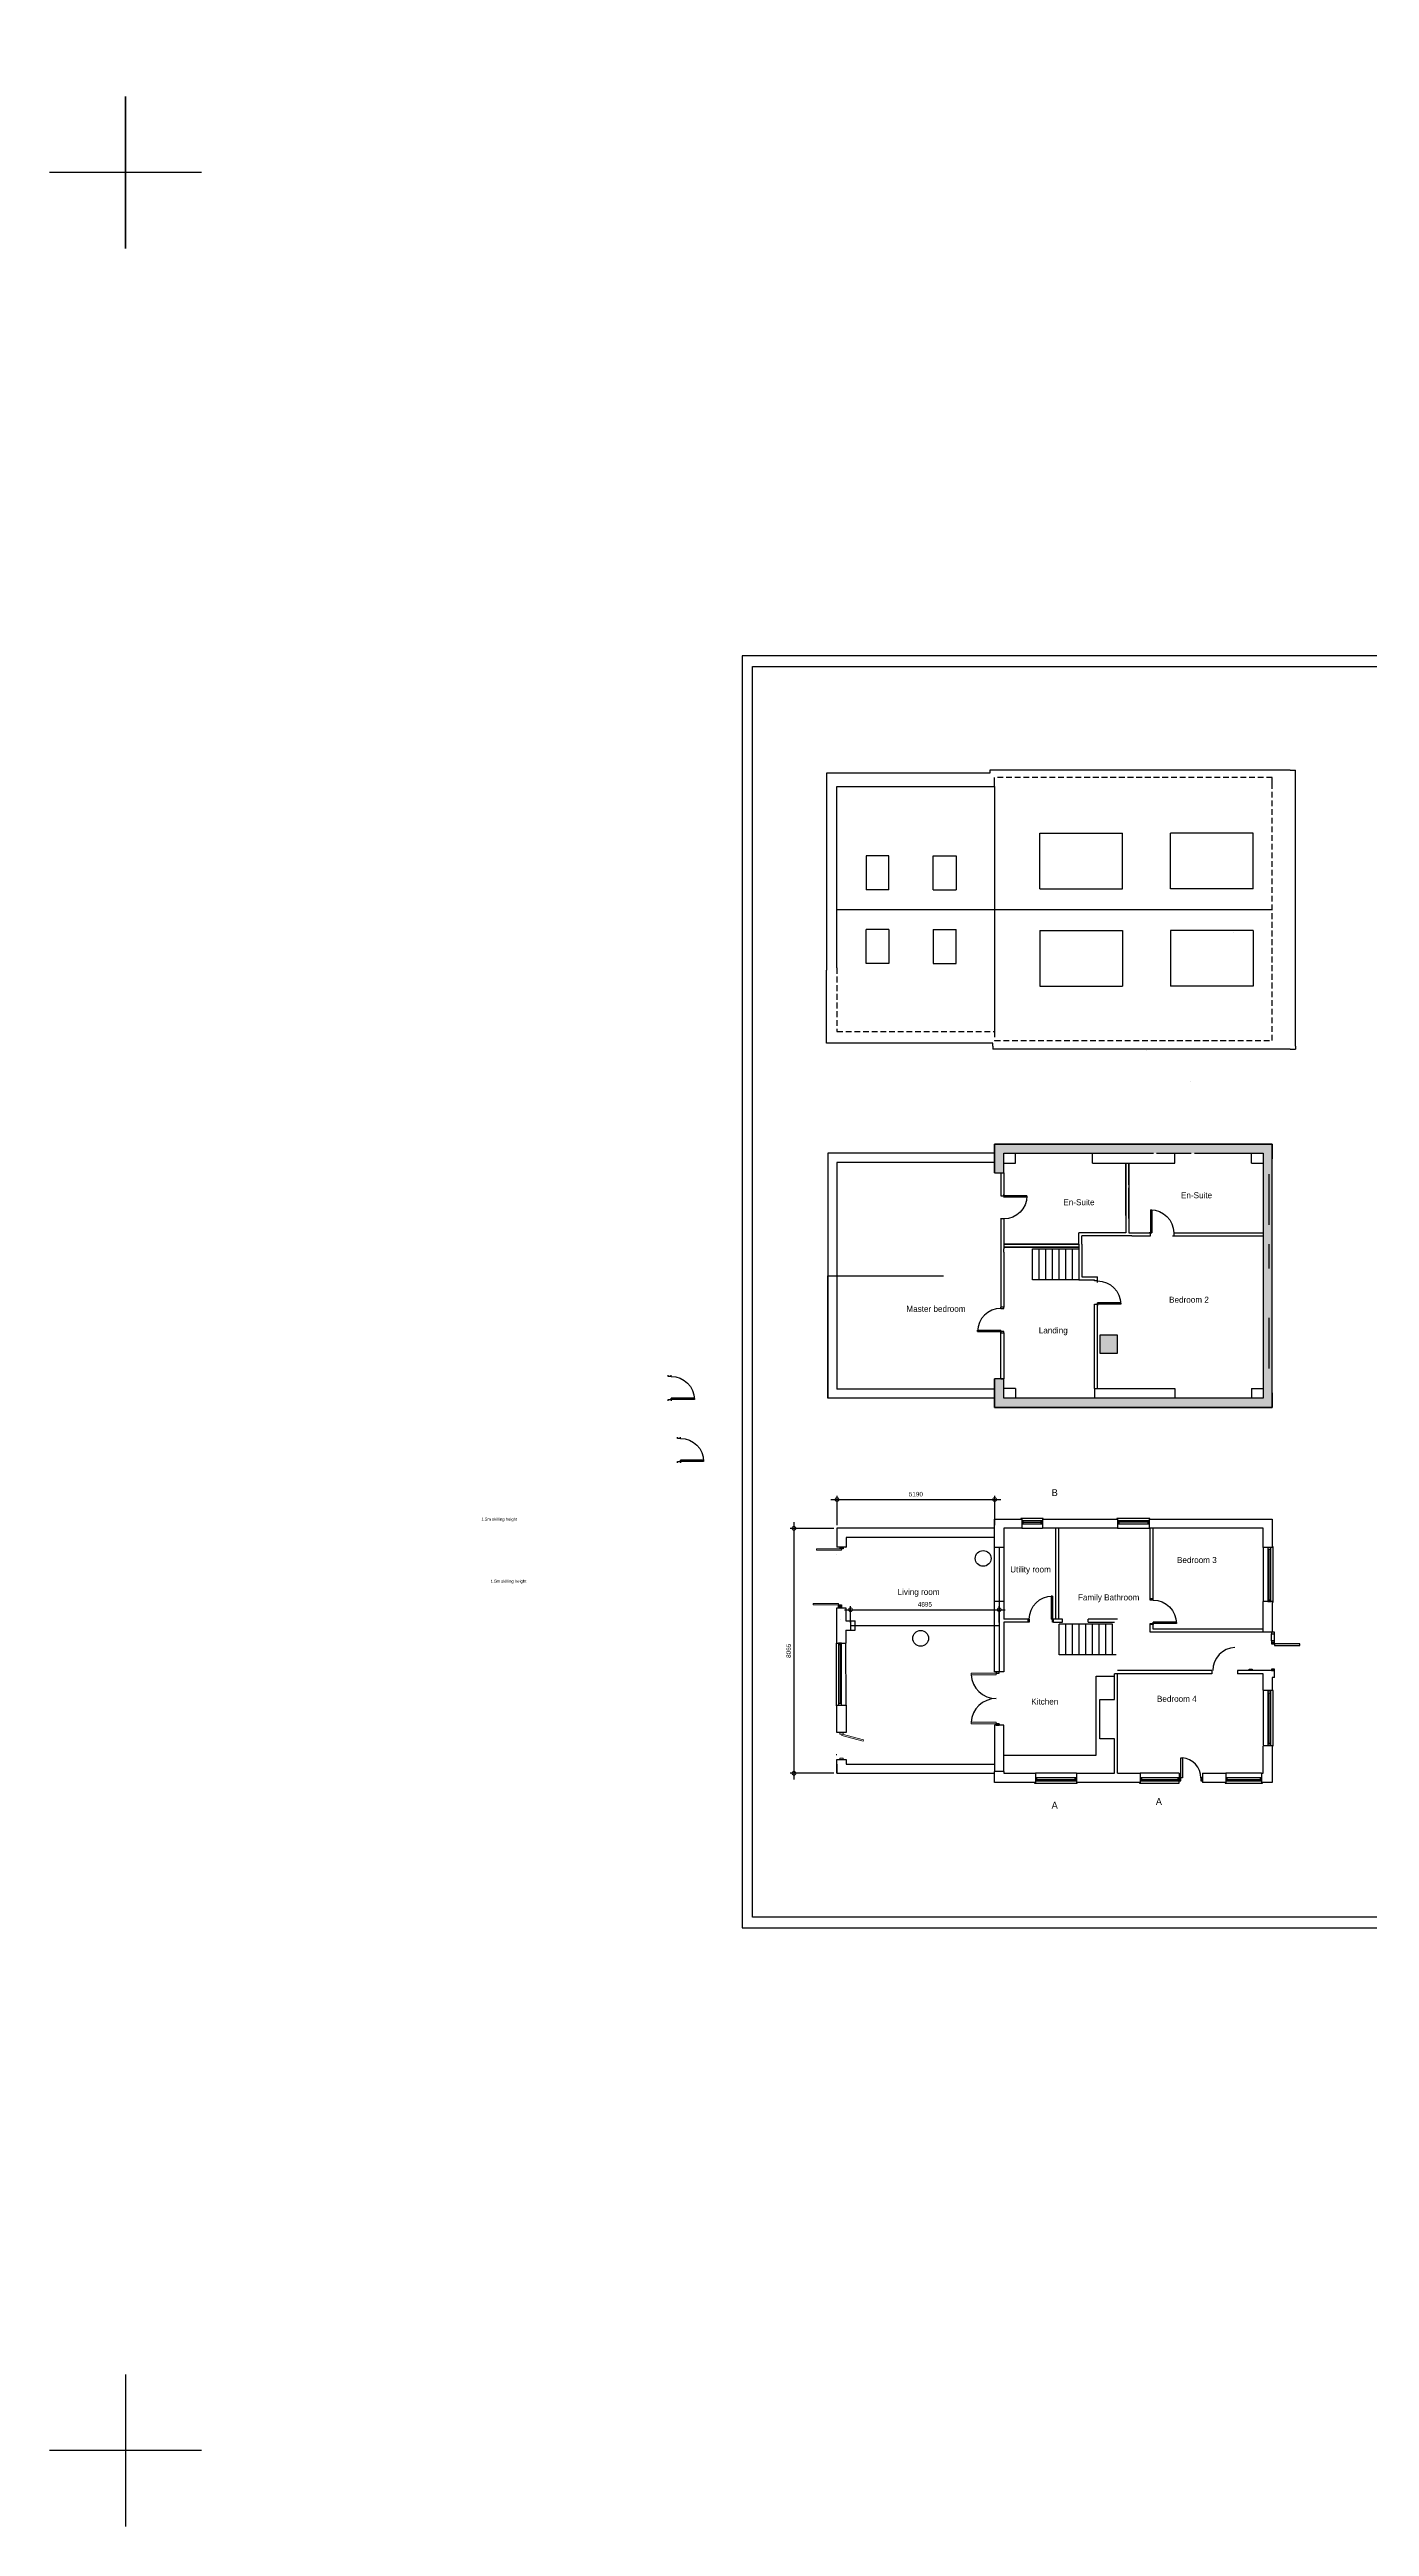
# Model space of a CAD drawing. Header units: millimetres. Extents: x 172500 to 842273, y -2500 to 360123.
# Drawn here: x 172500 to 215958, y -2500 to 79050 of the extents above; entities that cross this region are included whole.
import ezdxf

# ---------------------------------------------------------------- set-up
doc = ezdxf.new("R2010")
doc.units = ezdxf.units.MM
doc.linetypes.add('DASHED', pattern=[19.05, 12.7, -6.35])
for name, color, linetype in [('2A - Text', 2, 'Continuous'), ('A2 - 1 (0.13mm)', 1, 'Continuous'), ('A2 - Elevation - Main Detail', 1, 'Continuous'), ('A2 - Elevation - Windoors', 2, 'Continuous'), ('A2 - Hatch - Road Surfaces', 250, 'Continuous'), ('A2 - Plan - Detail', 8, 'Continuous'), ('A2 - Plan - Walls', 1, 'Continuous'), ('A2 - Proposal - Line', 100, 'Continuous')]:
    doc.layers.add(name, color=color, linetype=linetype)
doc.layers.add('A2  --  Defpoints', color=16, linetype='Continuous', plot=False)
doc.layers.add('A2  --  Viewport', color=243, linetype='Continuous', plot=False)
doc.styles.add('A2', font='')
doc.styles.add('A2 Bold', font='')
doc.styles.get("Standard").update_dxf_attribs({"font": ''})
doc.styles.add('TEMPLATE (Arial)', font='arial.ttf')
doc.styles.get('A2').set_extended_font_data('Poppins Light')
doc.styles.get('A2 Bold').set_extended_font_data('Poppins SemiBold', bold=True)
doc.styles.get('Standard').set_extended_font_data('Poppins Light')
doc.dimstyles.new('A2 - Modern', dxfattribs={"dimscale": 100, "dimtxt": 1.5, "dimasz": 2.5, "dimexe": 1.2, "dimexo": 1, "dimgap": 1, "dimtad": 1, "dimdec": 0, "dimrnd": 5, "dimdsep": 46, "dimtxsty": 'TEMPLATE (Arial)', "dimblk1": 'DOTSMALL', "dimblk2": 'DOTSMALL', "dimsah": 1, "dimcen": 2.5, "dimdle": 2, "dimclrd": 251, "dimclre": 251, "dimclrt": 3, "dimadec": 1, "dimazin": 0, "dimtfac": 1, "dimtdec": 0, "dimtix": 1, "dimtmove": 2, "dimatfit": 3, "dimldrblk": 'ARCHTICK', "dimfxl": 1, "dimtfillclr": 3, "dimarcsym": 0})

# ---------------------------------------------------------------- blocks, each defined once
blk = doc.blocks.new('*U23')
at = {"layer": 'A2  --  Defpoints'}
for points in [[(-50000, 52764), (-50000, 57764)], [(50000, 52764), (50000, 57764)], [(-47500, 55264), (-52500, 55264)], [(47500, 55264), (52500, 55264)], [(-50000, -17236), (-50000, -22236)], [(50000, -17236), (50000, -22236)], [(-47500, -19736), (-52500, -19736)], [(47500, -19736), (52500, -19736)]]:
    blk.add_lwpolyline(points, dxfattribs=at)
at = {"layer": 'A2  --  Defpoints', "color": 1}
blk.add_lwpolyline([(-29700, -2525), (29520, -2525), (29520, 39352), (-29700, 39352)], close=True, dxfattribs=at)
at = {"layer": 'A2  --  Viewport'}
blk.add_line((22845, 39352), (22845, -2525), dxfattribs=at)
blk.add_lwpolyline([(22845, -2175), (-29350, -2175), (-29350, 39002), (22845, 39002)], dxfattribs=at)
at = {"layer": 'A2  --  Defpoints', "color": 1, "insert": (0, -6500), "char_height": 2000, "width": 35600.3, "attachment_point": 5, "style": 'A2'}
blk.add_mtext('1:100@A2', dxfattribs=at)
blk = doc.blocks.new('*U45')
for p, q in [((-805, 50), (-845, 50)), ((-805, 815), (-805, 50)), ((-805, -50), (-805, 50)), ((-805, 50), (-761, 50)), ((-761, 815), (-761, 50)), ((-40, 50), (-40, -50)), ((-40, 50), (0, 50)), ((-845, -50), (-805, -50)), ((-40, -50), (0, -50))]:
    blk.add_line(p, q)
blk.add_lwpolyline([(-805, 815), (-761, 815)])
at = {"color": 8}
blk.add_arc((-805, 50), 765, 0, 90, dxfattribs=at)
blk = doc.blocks.new('*U40')
for p, q in [((-802, 50), (-842, 50)), ((-802, 812), (-802, 50)), ((-802, -50), (-802, 50)), ((-802, 50), (-758, 50)), ((-758, 812), (-758, 50)), ((-40, 50), (-40, -50)), ((-40, 50), (0, 50)), ((-842, -50), (-802, -50)), ((-40, -50), (0, -50))]:
    blk.add_line(p, q)
blk.add_lwpolyline([(-802, 812), (-758, 812)])
at = {"color": 8}
blk.add_arc((-802, 50), 762, 0, 90, dxfattribs=at)
blk = doc.blocks.new('*U78')
at = {"layer": 'A2  --  Defpoints'}
for points in [[(-50000, 52764), (-50000, 57764)], [(50000, 52764), (50000, 57764)], [(-47500, 55264), (-52500, 55264)], [(47500, 55264), (52500, 55264)], [(-50000, -17236), (-50000, -22236)], [(50000, -17236), (50000, -22236)], [(-47500, -19736), (-52500, -19736)], [(47500, -19736), (52500, -19736)]]:
    blk.add_lwpolyline(points, dxfattribs=at)
at = {"layer": 'A2  --  Defpoints', "color": 1}
blk.add_lwpolyline([(-29700, -2525), (29520, -2525), (29520, 39352), (-29700, 39352)], close=True, dxfattribs=at)
at = {"layer": 'A2  --  Viewport'}
blk.add_line((22845, 39352), (22845, -2525), dxfattribs=at)
blk.add_lwpolyline([(22845, -2175), (-29350, -2175), (-29350, 39002), (22845, 39002)], dxfattribs=at)
at = {"layer": 'A2  --  Defpoints', "color": 1, "insert": (0, -6500), "char_height": 2000, "width": 35600.3, "attachment_point": 5, "style": 'A2'}
blk.add_mtext('1:100@A2', dxfattribs=at)
blk = doc.blocks.new('*U44')
for p, q in [((40, 50), (0, 50)), ((40, 50), (40, -50)), ((758, 812), (758, 50)), ((802, 50), (758, 50)), ((802, 812), (802, 50)), ((802, -50), (802, 50)), ((802, 50), (842, 50)), ((40, -50), (0, -50)), ((842, -50), (802, -50))]:
    blk.add_line(p, q)
blk.add_lwpolyline([(802, 812), (758, 812)])
at = {"color": 8}
blk.add_arc((802, 50), 762, 90, 180, dxfattribs=at)
blk = doc.blocks.new('*U103')
for p, q in [((40, 50), (0, 50)), ((40, -50), (40, 50)), ((842, 50), (802, 50)), ((802, 50), (802, -50)), ((40, -50), (0, -50)), ((758, -812), (758, -50)), ((802, -50), (758, -50)), ((802, -812), (802, -50)), ((802, -50), (842, -50))]:
    blk.add_line(p, q)
blk.add_lwpolyline([(802, -812), (758, -812)])
at = {"color": 8}
blk.add_arc((802, -50), 762, 180, 270, dxfattribs=at)
blk = doc.blocks.new('*U106')
for p, q in [((-842, 50), (-802, 50)), ((-802, 50), (-802, -50)), ((-40, -50), (-40, 50)), ((-40, 50), (0, 50)), ((-802, -50), (-842, -50)), ((-802, -812), (-802, -50)), ((-802, -50), (-758, -50)), ((-758, -812), (-758, -50)), ((-40, -50), (0, -50))]:
    blk.add_line(p, q)
blk.add_lwpolyline([(-802, -812), (-758, -812)])
at = {"color": 8}
blk.add_arc((-802, -50), 762, 270, 0, dxfattribs=at)
blk = doc.blocks.new('*U107')
for p, q in [((40, 50), (0, 50)), ((40, -50), (40, 50)), ((842, 50), (802, 50)), ((802, 50), (802, -50)), ((40, -50), (0, -50)), ((758, -812), (758, -50)), ((802, -50), (758, -50)), ((802, -812), (802, -50)), ((802, -50), (842, -50))]:
    blk.add_line(p, q)
blk.add_lwpolyline([(802, -812), (758, -812)])
at = {"color": 8}
blk.add_arc((802, -50), 762, 180, 270, dxfattribs=at)
blk = doc.blocks.new('_DotSmall')
at = {"color": 0, "linetype": 'ByBlock', "const_width": 0.5}
blk.add_lwpolyline([(-0.0625, 0, 1), (0.0625, 0, 1)], format="xyb", close=True, dxfattribs=at)
blk = doc.blocks.new('*D172')
at = {"layer": 'A2 - 1 (0.13mm)', "color": 251, "lineweight": -2, "transparency": 16777216}
for p, q in [((233935, 49234), (234952, 48519)), ((233948, 48904), (234168, 49217)), ((234638, 48419), (234857, 48732)), ((198227, 31310), (203818, 31310)), ((198427, 30462), (198427, 31430)), ((203618, 30462), (203618, 31430))]:
    blk.add_line(p, q, dxfattribs=at)
at = {"layer": 'A2 - 1 (0.13mm)', "color": 251, "lineweight": -2, "transparency": 16777216, "xscale": 250, "yscale": 250, "zscale": 250}
for p, rotation in [((234099, 49119), 144.8918952329957), ((234788, 48634), 324.8918952329958), ((198427, 31310), 180)]:
    blk.add_blockref('_DotSmall', p, dxfattribs=dict(at, rotation=rotation))
blk.add_blockref('_DotSmall', (203618, 31310), dxfattribs=at)
at = {"layer": 'A2 - 1 (0.13mm)', "color": 3, "transparency": 16777216, "insert": (234545, 49021), "char_height": 150, "attachment_point": 5, "rotation": 324.8919, "style": 'TEMPLATE (Arial)'}
blk.add_mtext('845', dxfattribs=at)
at = {"layer": 'A2 - 1 (0.13mm)', "color": 3, "transparency": 16777216, "insert": (201022, 31487), "char_height": 150, "attachment_point": 5, "style": 'TEMPLATE (Arial)'}
blk.add_mtext('5190', dxfattribs=at)
blk = doc.blocks.new('_ArchTick')
at = {"color": 0, "linetype": 'ByBlock', "const_width": 0.15}
blk.add_lwpolyline([(-0.5, -0.5), (0.5, 0.5)], dxfattribs=at)
blk = doc.blocks.new('*D176')
at = {"layer": 'A2 - 1 (0.13mm)', "color": 251, "lineweight": -2, "transparency": 16777216}
for p, q in [((198872, 27262), (198872, 27803)), ((203769, 27262), (203769, 27803)), ((198672, 27683), (203969, 27683))]:
    blk.add_line(p, q, dxfattribs=at)
at = {"layer": 'A2 - 1 (0.13mm)', "color": 251, "lineweight": -2, "transparency": 16777216, "xscale": 250, "yscale": 250, "zscale": 250, "rotation": 180}
blk.add_blockref('_DotSmall', (198872, 27683), dxfattribs=at)
at = {"layer": 'A2 - 1 (0.13mm)', "color": 251, "lineweight": -2, "transparency": 16777216, "xscale": 250, "yscale": 250, "zscale": 250}
blk.add_blockref('_DotSmall', (203769, 27683), dxfattribs=at)
at = {"layer": 'A2 - 1 (0.13mm)', "color": 3, "transparency": 16777216, "insert": (201320, 27860), "char_height": 150, "attachment_point": 5, "style": 'TEMPLATE (Arial)'}
blk.add_mtext('4895', dxfattribs=at)
blk = doc.blocks.new('*D177')
at = {"layer": 'A2 - 1 (0.13mm)', "color": 251, "lineweight": -2, "transparency": 16777216}
for p, q in [((198327, 30362), (196890, 30362)), ((197010, 30562), (197010, 22097)), ((198327, 22297), (196890, 22297))]:
    blk.add_line(p, q, dxfattribs=at)
at = {"layer": 'A2 - 1 (0.13mm)', "color": 251, "lineweight": -2, "transparency": 16777216, "xscale": 250, "yscale": 250, "zscale": 250}
for p, rotation in [((197010, 30362), 90), ((197010, 22297), 270)]:
    blk.add_blockref('_DotSmall', p, dxfattribs=dict(at, rotation=rotation))
at = {"layer": 'A2 - 1 (0.13mm)', "color": 3, "transparency": 16777216, "insert": (196833, 26330), "char_height": 150, "attachment_point": 5, "rotation": 90, "style": 'TEMPLATE (Arial)'}
blk.add_mtext('8065', dxfattribs=at)

msp = doc.modelspace()

# ---------------------------------------------------------------- hatches: boundary and pattern name
at = {"layer": 'A2 - Hatch - Road Surfaces', "true_color": 0xb5b7ae, "transparency": 33554559}
h = msp.add_hatch(color=253, dxfattribs=at)
h.dxf.hatch_style = 1
h.paths.add_polyline_path([(212757.8, 43010.5), (207585, 43010.5), (203617.8, 43010.5), (203617.8, 42067.1), (203917.8, 42067.1), (203917.8, 42710.5), (208842.8, 42710.5), (208942.8, 42710.5), (210092.8, 42710.5), (210192.8, 42710.5), (212457.8, 42710.5), (212457.8, 42528.4), (212757.8, 42528.4)])
h.paths.add_polyline_path([(212757.8, 34827.7), (212757.7, 42528.4), (212457.8, 42528.4), (212457.8, 34645.5), (203917.8, 34645.5), (203917.8, 35288.9), (203617.8, 35288.9), (203617.8, 34345.5), (212757.8, 34345.5)])
h.paths.add_polyline_path([(207662.8, 36718), (207077.8, 36718), (207077.8, 36133), (207662.8, 36133)], flags=17)

# ---------------------------------------------------------------- linework, layer by layer
at = {"layer": 'A2 - 1 (0.13mm)'}
for p, q in [((213343, 55327.3), (213522.6, 55327.3)), ((213522.6, 55227.3), (213522.6, 55327.3)), ((205100.2, 51415.7), (207831.1, 51415.7)), ((212133.1, 51415.7), (209402.2, 51415.7)), ((205100.2, 50045.5), (207831.1, 50045.5)), ((212133.1, 50045.5), (209402.2, 50045.5)), ((198176.6, 46336.5), (198076.6, 46336.5)), ((203554.4, 46233.9), (203554.4, 46133.9)), ((213343, 46133.9), (213522.6, 46133.9)), ((213522.6, 46233.9), (213522.6, 46133.9))]:
    msp.add_line(p, q, dxfattribs=at)
for points in [[(213522.6, 46233.9), (213522.6, 55227.3)], [(205100.2, 51415.7), (205100.2, 53247.3)], [(205100.2, 53247.3), (207831.1, 53247.3)], [(207831.1, 51415.7), (207831.1, 53247.3)], [(212133.1, 53247.3), (209402.2, 53247.3)], [(209402.2, 51415.7), (209402.2, 53247.3)], [(212133.1, 51415.7), (212133.1, 53247.3)], [(200134.3, 51382.8), (200134.3, 52507.7), (199384.4, 52507.7), (199384.4, 51382.8)], [(201596.7, 51382.8), (201596.7, 52507.7), (202346.6, 52507.7), (202346.6, 51382.8)], [(200134.3, 51382.8), (199384.4, 51382.8)], [(201596.7, 51382.8), (202346.6, 51382.8)], [(200134.3, 50078.4), (200134.3, 48953.5), (199384.4, 48953.5), (199384.4, 50078.4)], [(200134.3, 50078.4), (199384.4, 50078.4)], [(201596.7, 50078.4), (201596.7, 48953.5), (202346.6, 48953.5), (202346.6, 50078.4)], [(201596.7, 50078.4), (202346.6, 50078.4)], [(205100.2, 50045.5), (205100.2, 48213.9)], [(207831.1, 50045.5), (207831.1, 48213.9)], [(209402.2, 50045.5), (209402.2, 48213.9)], [(212133.1, 50045.5), (212133.1, 48213.9)], [(205100.2, 48213.9), (207831.1, 48213.9)], [(212133.1, 48213.9), (209402.2, 48213.9)], [(212757.7, 25024), (212457.8, 25024)], [(212757.6, 23204), (212457.8, 23204)]]:
    msp.add_lwpolyline(points, dxfattribs=at)
for points in [[(200109.3, 52486.8), (200109.3, 52486.8)], [(201621.7, 52486.8), (201621.7, 52486.8)], [(200109.3, 48974.3), (200109.3, 48974.3)], [(201621.7, 48974.3), (201621.7, 48974.3)]]:
    msp.add_lwpolyline(points, close=True, dxfattribs=at)
at = {"layer": 'A2 - 1 (0.13mm)', "color": 0}
for points in [[(203767.8, 29727.3), (203769.1, 25639.6)], [(198872.1, 27312.3), (198872.1, 27012.3)], [(198872.1, 27162.3), (203768.6, 27162.3)]]:
    msp.add_lwpolyline(points, dxfattribs=at)
at = {"layer": 'A2 - Elevation - Main Detail'}
msp.add_line((198426.6, 22597.3), (198425.8, 22597.3), dxfattribs=at)
at = {"layer": 'A2 - Elevation - Windoors'}
for points in [[(212457.8, 29727.3), (212457.8, 27952.3)], [(212607.8, 29677.3), (212607.8, 28002.3)], [(212657.8, 28002.3), (212657.8, 29677.3)], [(212707.8, 28002.3), (212707.8, 29677.3)], [(212757.8, 27927.3), (212782.8, 27927.3), (212782.8, 29752.3), (212757.8, 29752.3)], [(198576, 26584.8), (198476, 26584.8), (198476, 26534.8), (198572.2, 26534.8)], [(212732.8, 26657.3), (212732.8, 26892.3)], [(212832.8, 26657.3), (212832.8, 26892.3)], [(212457.7, 24999), (212457.6, 23229)], [(212607.7, 24949), (212607.6, 23279)], [(212657.6, 23279), (212657.7, 24949)], [(212707.6, 23279), (212707.7, 24949)], [(212757.6, 23204), (212782.6, 23204), (212782.7, 25024), (212757.7, 25024)], [(208387.8, 21997.3), (208387.8, 21972.3), (209697.8, 21972.3), (209697.8, 22047.3)], [(209697.8, 22297.3), (208412.8, 22297.3)], [(209647.8, 22147.3), (208462.8, 22147.3)], [(208462.8, 22047.3), (209647.8, 22047.3)], [(209697.8, 22297.3), (209697.8, 22147.3)], [(212407.8, 22297.3), (211227.8, 22297.3)], [(212357.8, 22147.3), (211277.8, 22147.3)], [(211277.8, 22047.3), (212357.8, 22047.3)], [(211202.8, 21997.3), (211202.8, 21972.3), (212432.8, 21972.3), (212432.8, 21997.3)]]:
    msp.add_lwpolyline(points, dxfattribs=at)
for points in [[(212607.8, 29727.3), (212607.8, 29677.3), (212707.8, 29677.3), (212707.8, 29727.3)], [(212607.8, 28002.3), (212607.8, 27952.3), (212707.8, 27952.3), (212707.8, 28002.3)], [(212832.8, 26892.3), (212832.8, 26942.3), (212732.8, 26942.3), (212732.8, 26892.3)], [(212832.8, 26607.3), (212832.8, 26657.3), (212732.8, 26657.3), (212732.8, 26607.3)], [(212832.8, 26557.3), (212832.8, 26607.3), (212732.8, 26607.3), (212732.8, 26557.3)], [(212832.8, 26507.3), (213662.8, 26507.3), (213662.8, 26557.3), (212832.8, 26557.3)], [(211997.8, 25677.3), (211997.8, 25727.3), (212097.8, 25727.3), (212097.8, 25677.3)], [(212832.8, 25677.3), (212832.8, 25727.3), (212732.8, 25727.3), (212732.8, 25677.3)], [(212607.7, 24999), (212607.7, 24949), (212707.7, 24949), (212707.7, 24999)], [(212607.6, 23279), (212607.6, 23229), (212707.6, 23229), (212707.6, 23279)], [(208462.8, 22147.3), (208412.8, 22147.3), (208412.8, 22047.3), (208462.8, 22047.3)], [(209697.8, 22147.3), (209647.8, 22147.3), (209647.8, 22047.3), (209697.8, 22047.3)], [(209747.8, 22147.3), (209697.8, 22147.3), (209697.8, 22047.3), (209747.8, 22047.3)], [(209797.8, 22147.3), (209747.8, 22147.3), (209747.8, 22807.3), (209797.8, 22807.3)], [(210457.8, 22147.3), (210407.8, 22147.3), (210407.8, 22047.3), (210457.8, 22047.3)], [(211277.8, 22147.3), (211227.8, 22147.3), (211227.8, 22047.3), (211277.8, 22047.3)], [(212407.8, 22147.3), (212357.8, 22147.3), (212357.8, 22047.3), (212407.8, 22047.3)]]:
    msp.add_lwpolyline(points, close=True, dxfattribs=at)
at = {"layer": 'A2 - Elevation - Windoors', "elevation": 0}
for points in [[(198401.6, 26584.8), (198401.6, 26343.2), (198401.6, 24518.2), (198426.6, 24518.2)], [(198476.6, 26584.8), (198476.6, 24593.2)], [(198526.6, 26534.8), (198526.6, 24593.2)], [(198576.6, 24593.2), (198572.1, 26584.8)], [(198726.6, 24543.2), (198722.1, 26584.8)]]:
    msp.add_lwpolyline(points, dxfattribs=at)
msp.add_lwpolyline([(198576.6, 24543.2), (198576.6, 24593.2), (198476.6, 24593.2), (198476.6, 24543.2)], close=True, dxfattribs=at)
at = {"layer": 'A2 - Hatch - Road Surfaces', "color": 253, "true_color": 0xb5b7ae, "transparency": 33554559}
msp.add_lwpolyline([(198126.6, 42710.5), (198126.6, 40850.5)], dxfattribs=at)
at = {"layer": 'A2 - Hatch - Road Surfaces'}
for points in [[(212757.7, 42528.4), (212757.8, 42528.4), (212757.8, 43010.5), (207585, 43010.5), (203617.8, 43010.5), (203617.8, 42067.1), (203917.8, 42067.1), (203917.8, 42710.5), (208842.8, 42710.5)], [(212457.8, 42528.4), (212457.8, 42528.4), (212457.8, 34645.5), (203917.8, 34645.5), (203917.8, 35288.9), (203617.8, 35288.9), (203617.8, 34345.5), (212757.8, 34345.5), (212757.8, 34827.7), (212757.7, 42528.4)], [(208942.8, 42710.5), (210092.8, 42710.5)], [(210192.8, 42710.5), (212457.8, 42710.5), (212457.8, 42528.4)]]:
    msp.add_lwpolyline(points, dxfattribs=at)
msp.add_lwpolyline([(207662.8, 36718), (207077.8, 36718), (207077.8, 36133), (207662.8, 36133)], close=True, dxfattribs=at)
at = {"layer": 'A2 - Plan - Detail', "ltscale": 15}
msp.add_lwpolyline([(198426.6, 48813.1), (198426.6, 54788.1), (203617.8, 54788.1), (203617.8, 55088.1)], dxfattribs=at)
at = {"layer": 'A2 - Plan - Detail', "linetype": 'DASHED', "ltscale": 15}
for points in [[(212757.8, 54836), (212757.8, 55088.1), (203617.8, 55088.1)], [(212757.8, 46423.1), (212757.8, 55088.1)], [(198426.6, 48813.1), (198426.6, 46723.1), (203617.8, 46723.1), (203617.8, 46423.1), (212757.8, 46423.1), (212757.8, 46675.3)], [(198426.6, 36505.5), (198426.6, 34945.5)]]:
    msp.add_lwpolyline(points, dxfattribs=at)
at = {"layer": 'A2 - Plan - Detail'}
for points in [[(203617.8, 54788.1), (203617.8, 46723.1)], [(212757.8, 50730.6), (198426.6, 50730.6)], [(198126.6, 40850.5), (198126.6, 34645.5)], [(198426.6, 40850.5), (198426.6, 34945.5)], [(212657.8, 38913.6), (212657.9, 39713.6)], [(205140.9, 30557.5), (204557.8, 30557.5)], [(208657, 30562.3), (207716.7, 30562.3)], [(198397.1, 26584.8), (198422.1, 26584.8)], [(205007.8, 22097.3), (206257.8, 22097.3)], [(208462.8, 22097.3), (209647.8, 22097.3)], [(211277.8, 22097.3), (212357.8, 22097.3)]]:
    msp.add_lwpolyline(points, dxfattribs=at)
at = {"layer": 'A2 - Plan - Detail', "color": 6}
msp.add_lwpolyline([(203917.8, 42010.5), (203917.8, 41710.5)], dxfattribs=at)
at = {"layer": 'A2 - Plan - Detail', "elevation": 0}
for points in [[(212657.6, 40350.5), (212657.8, 42025.5)], [(212657.6, 35627.1), (212657.7, 37297.1)], [(198399.8, 22912.3), (198424.8, 22912.3)]]:
    msp.add_lwpolyline(points, dxfattribs=at)
at = {"layer": 'A2 - Plan - Detail'}
for centre in [(203238.9, 29372), (201180.2, 26739.6)]:
    msp.add_circle(centre, 260, dxfattribs=at)
for centre, radius, start, end in [((211567.8, 25677.3), 765, 93.053521, 180), ((203669.1, 25589.6), 830, 183.453644, 270), ((203669.1, 23929.6), 830, 90, 176.546356), ((209747.8, 22147.3), 660, 0, 85.655248)]:
    msp.add_arc(centre, radius, start, end, dxfattribs=at)
at = {"layer": 'A2 - Plan - Walls'}
for p, q in [((203917.8, 42710.5), (208842.8, 42710.5)), ((203917.8, 42067.1), (203917.8, 42710.5)), ((208942.8, 42710.5), (210092.8, 42710.5)), ((210192.8, 42710.5), (212457.8, 42710.5)), ((212457.8, 42710.5), (212457.8, 42528.4)), ((207937.8, 40665.5), (207937.8, 42388.8)), ((208037.8, 41675.5), (208037.8, 42388.8)), ((208037.8, 40565.5), (208037.8, 41575.5)), ((206390, 39720.5), (203917.8, 39720.5)), ((206390, 39620.5), (203917.8, 39620.5)), ((203917.8, 35288.9), (203617.8, 35288.9)), ((203917.8, 34645.5), (203917.8, 35288.9)), ((212457.8, 34645.5), (203917.8, 34645.5)), ((212457.8, 34827.7), (212457.8, 34645.5)), ((204507.8, 30362.3), (203917.8, 30362.3)), ((205192.8, 30662.3), (207666.7, 30662.3)), ((207666.7, 30362.3), (205192.8, 30362.3)), ((208708.9, 30662.3), (212757.8, 30662.3)), ((212457.8, 30362.3), (208708.9, 30362.3)), ((208737.8, 29327.3), (208737.8, 30362.3)), ((208837.8, 28037.3), (208837.8, 30362.3)), ((212457.8, 29727.3), (212457.8, 30362.3)), ((212757.8, 30662.3), (212757.8, 29727.3)), ((203917.8, 29727.3), (203617.8, 29727.3)), ((212757.8, 29727.3), (212457.8, 29727.3)), ((208737.8, 28037.3), (208737.8, 29327.3)), ((203917.8, 27952.3), (203617.8, 27952.3)), ((208837.8, 28037.3), (208737.8, 28037.3)), ((212457.8, 26942.3), (212457.8, 27952.3)), ((212757.8, 27952.3), (212457.8, 27952.3)), ((204758, 27372.3), (203917.8, 27372.3)), ((203917.8, 27272.3), (203917.8, 25642.3)), ((204758, 27272.3), (203917.8, 27272.3)), ((204718, 27272.3), (204718, 27372.3)), ((205850.8, 27372.3), (205476, 27372.3)), ((205560, 27272.3), (205520, 27272.3)), ((205560, 27272.3), (205560, 27372.3)), ((205560, 27272.3), (205850.8, 27272.3)), ((205850.8, 27272.3), (205850.8, 27372.3)), ((207662.8, 27372.3), (206692.8, 27372.3)), ((206692.8, 27272.7), (207562.8, 27272.7)), ((208737.8, 26942.3), (208737.8, 27192.3)), ((208837.8, 27192.3), (208737.8, 27192.3)), ((212457.8, 26942.3), (208737.8, 26942.3)), ((208837.8, 27042.3), (208837.8, 27192.3)), ((212457.8, 27042.3), (208837.8, 27042.3)), ((203917.8, 25642.3), (203617.8, 25642.3)), ((207562.8, 24727.3), (207562.8, 25577.3)), ((210762.8, 25577.3), (207562.8, 25577.3)), ((207662.8, 24867.3), (207662.8, 25577.3)), ((210762.8, 25677.3), (210762.8, 25577.3)), ((211607.8, 25677.3), (211607.8, 25577.3)), ((212457.8, 25577.3), (211615.3, 25577.3)), ((212457.8, 25304.8), (212457.8, 25577.3)), ((212457.8, 25024), (212457.8, 25304.8)), ((207077.8, 23427.3), (207077.8, 24727.3)), ((207077.8, 24727.3), (207562.8, 24727.3)), ((207662.8, 22297.3), (207662.8, 24867.3)), ((212457.7, 23857.3), (212457.8, 23857.3)), ((212457.7, 23757.3), (212457.8, 23757.3)), ((207562.8, 23427.3), (207077.8, 23427.3)), ((207562.8, 22297.3), (207562.8, 23427.3)), ((212457.8, 22297.3), (212457.8, 23204)), ((203917.8, 22357.3), (203617.8, 22357.3)), ((203917.8, 22357.3), (203917.8, 22297.3)), ((203917.8, 22297.3), (204957.8, 22297.3)), ((206307.8, 22297.3), (207562.8, 22297.3)), ((210457.8, 22297.3), (211227.8, 22297.3)), ((212407.8, 22297.3), (212457.8, 22297.3))]:
    msp.add_line(p, q, dxfattribs=at)
for points in [[(213343, 55327.3), (203454.4, 55327.3), (203454.4, 55224.7), (198076.6, 55224.7), (198076.6, 48737.5)], [(211483.8, 49976.4), (211483.8, 49976.4)], [(198076.6, 46336.5), (198076.6, 48737.5)], [(203554.4, 46233.9), (203554.4, 46336.5), (198176.6, 46336.5)], [(213343, 46133.9), (203554.4, 46133.9)], [(208616.6, 46102.1), (208616.6, 46102.1)], [(210061.3, 45086.5), (210061.3, 45086.5)], [(203617.8, 42067.1), (203617.8, 43010.5), (207585, 43010.5)], [(207585, 43010.5), (212757.8, 43010.5), (212757.8, 42528.4)], [(212457.8, 42528.4), (212457.9, 34827.7)], [(212757.7, 34827.7), (212757.7, 42528.4)], [(212757.8, 34827.7), (212757.8, 34345.5), (203617.8, 34345.5), (203617.8, 35288.9)], [(203617.8, 29727.3), (203617.8, 30662.3), (204507.8, 30662.3)], [(203917.8, 30362.3), (203917.8, 29727.3)], [(207666.7, 30662.3), (207666.7, 30362.3)], [(208708.9, 30662.3), (208708.9, 30362.3)], [(203617.8, 25642.3), (203617.8, 27952.3)], [(203917.8, 27952.3), (203917.8, 27372.3)], [(212757.8, 27952.3), (212757.8, 26942.3)], [(206692.8, 27272.7), (206692.8, 27372.3)], [(212757.8, 26942.3), (212457.8, 26942.3)], [(210772.8, 25677.3), (207662.8, 25677.3)], [(212457.8, 25677.3), (211617.8, 25677.3)], [(212832.8, 25677.3), (212457.8, 25677.3)], [(212757.8, 25452.3), (212757.8, 25304.8)], [(212832.8, 25452.3), (212757.8, 25452.3)], [(212757.8, 25304.8), (212757.8, 25024)], [(212832.8, 25452.3), (212832.8, 25677.3)], [(212757.8, 23204), (212757.8, 21997.3), (212407.8, 21997.3)], [(204957.8, 21997.3), (203617.8, 21997.3), (203617.8, 22357.3)], [(208412.8, 22297.3), (208412.8, 21997.3)], [(210457.8, 22297.3), (210457.8, 21997.3)], [(211227.8, 22297.3), (211227.8, 21997.3)], [(212407.8, 22297.3), (212407.8, 21997.3)], [(208412.8, 21997.3), (206307.8, 21997.3)], [(211227.8, 21997.3), (210457.8, 21997.3)]]:
    msp.add_lwpolyline(points, dxfattribs=at)
msp.add_lwpolyline([(207662.8, 36133), (207662.8, 36718), (207077.8, 36718), (207077.8, 36133)], close=True, dxfattribs=at)
at = {"layer": 'A2 - Proposal - Line'}
for p, q in [((203817.8, 42067.1), (203817.8, 41310.4)), ((203917.8, 42067.1), (203917.8, 41255)), ((203817.8, 40570), (203817.8, 37643.9)), ((203917.8, 40570), (203917.8, 39559.6)), ((203917.8, 39459.6), (203917.8, 39559.6)), ((212457.8, 35288.9), (212457.9, 35288.9)), ((205192.8, 30662.3), (205192.8, 30362.3)), ((198726.6, 29739.8), (198426.6, 29739.8)), ((198722.1, 29739.8), (198726.6, 29739.8)), ((203917.8, 22897.3), (206962.8, 22897.3)), ((198426.6, 22297.3), (198426.6, 22747.3)), ((198426.6, 22747.3), (198726.6, 22747.3))]:
    msp.add_line(p, q, dxfattribs=at)
for points in [[(198426.6, 42710.5), (198126.6, 42710.5)], [(198726.6, 42410.5), (198426.6, 42410.5)], [(203617.8, 42710.5), (203617.8, 42410.5)], [(204301.7, 42388.8), (204301.7, 42710.5)], [(206842.8, 42388.8), (206842.8, 42710.5)], [(209551.7, 42388.8), (209551.7, 42710.5)], [(212072.5, 42388.8), (212072.5, 42710.5)], [(212457.8, 42428.4), (212457.8, 42428.4)], [(212757.7, 42528.4), (212757.8, 42528.4)], [(212757.7, 42428.4), (212757.8, 42428.4)], [(203817.8, 42067.1), (203917.8, 42067.1)], [(203917.8, 42067.1), (203917.8, 42388.8), (204301.7, 42388.8)], [(206842.8, 42388.8), (209551.7, 42388.8)], [(207937.8, 42388.8), (207937.8, 40090)], [(208037.8, 42388.8), (208037.8, 40090)], [(212072.5, 42388.8), (212457.8, 42388.8)], [(198426.6, 40850.5), (198426.6, 34945.5)], [(203817.8, 41310.4), (203917.8, 41310.4)], [(206390, 39720.5), (206390, 40090)], [(207937.8, 40090), (206390, 40090)], [(208137.8, 39990), (206490, 39990)], [(206490, 39720.5), (206490, 39990)], [(208037.8, 40090), (208749.7, 40090)], [(208137.8, 39990), (208749.7, 39990)], [(209467.7, 39990), (212457.8, 39990)], [(209511.7, 40090), (212457.8, 40090)], [(203817.8, 39459.6), (203817.8, 39380.6)], [(203917.8, 39720.5), (206390, 39720.5), (206390, 38545.5)], [(203917.8, 39620.5), (206212.8, 39620.5)], [(203917.8, 39459.6), (203917.8, 38359.6)], [(204862.8, 39560.5), (206390, 39560.5)], [(204862.8, 38545.5), (204862.8, 39560.5)], [(205082.8, 38545.5), (205082.8, 39560.5)], [(205302.8, 38545.5), (205302.8, 39560.5)], [(205522.8, 38545.5), (205522.8, 39560.5)], [(205742.8, 38545.5), (205742.8, 39560.5)], [(205962.8, 38545.5), (205962.8, 39560.5)], [(206182.8, 38545.5), (206182.8, 39560.5)], [(206212.8, 39620.5), (206390, 39620.5)], [(206490, 39720.5), (206490, 38645.5)], [(203917.8, 38538.6), (203917.8, 38459.6)], [(203917.8, 38359.6), (203917.8, 37643.9)], [(206390, 38545.5), (204862.8, 38545.5)], [(206390, 38545.5), (206490, 38545.5)], [(206905.7, 38505.5), (206905.7, 38545.5)], [(207005.7, 38461.5), (207005.7, 38645.5)], [(203917.8, 37643.9), (203818.8, 37643.9)], [(206905.7, 34967.2), (206905.7, 37743.5)], [(207005.7, 34967.2), (207005.7, 37743.5)], [(198426.6, 36735.5), (198426.6, 36505.5)], [(203817.8, 36678.4), (203817.8, 36885.9)], [(203817.8, 36801.9), (203917.8, 36801.9)], [(203917.8, 36801.9), (203917.8, 35288.9)], [(203817.8, 35288.9), (203817.8, 36678.4)], [(203817.8, 35288.9), (203917.8, 35288.9)], [(198426.6, 34645.5), (198126.6, 34645.5)], [(198726.6, 34945.5), (198426.6, 34945.5)], [(203617.8, 34645.5), (203617.8, 34945.5)], [(204301.7, 34967.2), (203917.8, 34967.2)], [(204301.7, 34967.2), (204301.7, 34645.5)], [(206905.7, 34967.2), (206905.7, 34645.5)], [(206905.7, 34967.2), (209551.7, 34967.2)], [(209551.7, 34967.2), (209551.7, 34645.5)], [(212072.5, 34967.2), (212072.5, 34645.5)], [(212072.5, 34967.2), (212457.9, 34967.2)], [(203617.8, 30362.3), (198426.6, 30362.3), (198426.6, 29739.8)], [(198426.6, 30362.3), (198426.6, 29739.8)], [(198426.6, 30362.3), (198426.6, 29739.8)], [(198426.6, 30362.3), (198426.6, 29739.8)], [(198426.6, 30362.3), (198426.6, 29739.8)], [(205213.7, 30662.1), (205213.7, 30685), (204482.8, 30685), (204482.8, 30662.3)], [(204507.8, 30662.3), (204507.8, 30362.3)], [(204507.8, 30362.3), (205192.8, 30362.3)], [(205192.7, 30607.5), (204557.8, 30607.5)], [(204557.8, 30507.5), (205191.2, 30507.5)], [(205617.8, 30362.3), (205617.8, 27372.3)], [(205717.8, 30362.3), (205717.8, 27372.3)], [(208729.8, 30662.1), (208729.8, 30685), (207641.7, 30685), (207641.7, 30662.3)], [(207666.7, 30362.3), (208708.9, 30362.3)], [(208658.5, 30612.3), (207716.7, 30612.3)], [(207716.7, 30512.3), (208658.5, 30512.3)], [(203617.8, 30062.3), (198726.6, 30062.3), (198726.6, 29739.8)], [(203617.8, 27952.3), (203617.8, 29727.3)], [(203917.8, 29727.3), (203917.8, 27952.3)], [(198422.1, 27739.8), (198422.1, 27739.8), (198722.1, 27739.8)], [(198423.3, 26584.8), (198422.1, 27739.8)], [(198426.6, 27739.8), (198426.6, 27739.8), (198722.1, 27739.8)], [(198722.1, 27739.8), (198722.1, 27312.3)], [(198722.1, 27312.3), (199022.1, 27312.3)], [(198722.1, 27012.3), (199022.1, 27012.3)], [(198722.1, 27012.3), (198722.1, 26584.8)], [(199022.1, 27012.3), (199022.1, 27312.3)], [(205742.8, 26197.3), (205742.8, 27212.3)], [(207502.8, 27212.3), (205742.8, 27212.3)], [(205962.8, 26197.3), (205962.8, 27212.3)], [(206182.8, 26197.3), (206182.8, 27212.3)], [(206402.8, 26197.3), (206402.8, 27212.3)], [(206622.8, 26197.3), (206622.8, 27212.3)], [(206842.8, 26197.3), (206842.8, 27212.3)], [(207062.8, 26197.3), (207062.8, 27212.3)], [(207282.8, 26197.3), (207282.8, 27212.3)], [(207502.8, 26197.3), (207502.8, 27212.3)], [(198422.1, 26584.8), (198422.1, 26584.8), (198722.1, 26584.8)], [(207617.8, 26197.3), (205742.8, 26197.3)], [(206962.8, 22897.3), (206962.8, 25498.1)], [(206962.8, 25498.1), (207562.8, 25498.1)], [(203917.8, 22357.3), (203917.8, 23879.6), (203617.8, 23879.6), (203617.8, 22357.3)], [(198425.8, 22597.3), (198426.6, 22297.3), (203617.8, 22297.3)], [(198726.6, 22747.3), (198726.6, 22597.3), (203617.8, 22597.3)], [(204957.8, 22297.3), (204957.8, 21997.3)], [(206307.8, 22297.3), (204957.8, 22297.3)], [(206257.8, 22147.3), (205007.8, 22147.3)], [(205007.8, 22047.3), (206257.8, 22047.3)], [(206307.8, 22297.3), (206307.8, 21997.3)], [(207662.8, 22297.3), (208412.8, 22297.3)], [(204932.8, 21997.3), (204932.8, 21972.3), (206332.8, 21972.3), (206332.8, 21997.3)]]:
    msp.add_lwpolyline(points, dxfattribs=at)
at = {"layer": 'A2 - Proposal - Line', "color": 253, "true_color": 0xb5b7ae, "transparency": 33554559}
for points in [[(198126.6, 42710.5), (198126.6, 34645.5), (198126.6, 38678), (201928.1, 38678)], [(198426.6, 42410.5), (198426.6, 40850.5)]]:
    msp.add_lwpolyline(points, dxfattribs=at)
at = {"layer": 'A2 - Proposal - Line', "linetype": 'Continuous', "ltscale": 15}
for points in [[(203617.8, 42710.5), (198426.6, 42710.5)], [(203617.8, 42410.5), (198726.6, 42410.5)], [(203617.8, 34645.5), (198426.6, 34645.5)], [(203617.8, 34945.5), (198726.6, 34945.5)]]:
    msp.add_lwpolyline(points, dxfattribs=at)
at = {"layer": 'A2 - Proposal - Line', "color": 0}
for points in [[(206490, 38645.5), (207005.7, 38645.5)], [(206490, 38545.5), (206905.7, 38545.5)], [(206905.7, 38505.5), (206905.7, 38545.5)], [(206905.7, 38505.5), (206905.7, 38545.5)], [(206905.7, 38505.5), (206905.7, 38545.5)], [(207005.7, 38461.5), (207005.7, 38645.5)], [(207005.7, 38461.5), (207005.7, 38645.5)], [(206905.7, 34967.2), (206905.7, 37743.5)], [(206905.7, 34967.2), (206905.7, 37743.5)], [(206905.7, 34967.2), (206905.7, 37743.5)], [(207005.7, 34967.2), (207005.7, 37743.5)], [(207005.7, 34967.2), (207005.7, 37743.5)]]:
    msp.add_lwpolyline(points, dxfattribs=at)
at = {"layer": 'A2 - Proposal - Line'}
for points in [[(204507.8, 30507.5), (204557.8, 30507.5), (204557.8, 30607.5), (204507.8, 30607.5)], [(205142.4, 30507.5), (205192.4, 30507.5), (205192.4, 30607.5), (205142.4, 30607.5)], [(207666.7, 30512.3), (207716.7, 30512.3), (207716.7, 30612.3), (207666.7, 30612.3)], [(208658.5, 30512.3), (208708.5, 30512.3), (208708.5, 30612.3), (208658.5, 30612.3)], [(198426.6, 29499.8), (198426.6, 29499.8)], [(198526.6, 29689.8), (198526.6, 29739.8), (198626.6, 29739.8), (198626.6, 29689.8)], [(198474.3, 27789.8), (198474.3, 27839.8), (198574.3, 27839.8), (198574.3, 27789.8)], [(198474.3, 27739.8), (198474.3, 27789.8), (198574.3, 27789.8), (198574.3, 27739.8)], [(198526.6, 27354.8), (198526.6, 27354.8)], [(199022.1, 27162.3), (199022.1, 27162.3)], [(203769.1, 25589.6), (203769.1, 25639.6), (203669.1, 25639.6), (203669.1, 25589.6)], [(203769.1, 23879.6), (203769.1, 23929.6), (203669.1, 23929.6), (203669.1, 23879.6)], [(203669.1, 23879.6), (203669.1, 23929.6), (203769.1, 23929.6), (203769.1, 23879.6)], [(205007.8, 22147.3), (204957.8, 22147.3), (204957.8, 22047.3), (205007.8, 22047.3)], [(206307.8, 22147.3), (206257.8, 22147.3), (206257.8, 22047.3), (206307.8, 22047.3)]]:
    msp.add_lwpolyline(points, close=True, dxfattribs=at)
at = {"layer": 'A2 - Proposal - Line', "lineweight": 13}
for points in [[(198576.6, 29639.8), (197746.6, 29639.8), (197746.6, 29689.8), (198576.6, 29689.8)], [(198474.3, 27889.8), (197644.3, 27889.8), (197644.3, 27839.8), (198474.3, 27839.8)], [(203669.1, 25539.6), (202839.1, 25539.6), (202839.1, 25589.6), (203669.1, 25589.6)], [(203669.1, 23979.6), (202839.1, 23979.6), (202839.1, 23929.6), (203669.1, 23929.6)]]:
    msp.add_lwpolyline(points, close=True, dxfattribs=at)
at = {"layer": 'A2 - Proposal - Line', "elevation": 0}
msp.add_lwpolyline([(198426.6, 24543.2), (198726.6, 24543.2), (198726.6, 23639.7), (198426.6, 23639.7)], close=True, dxfattribs=at)
at = {"layer": 'A2 - Proposal - Line', "lineweight": 13, "elevation": 0}
for points in [[(198524.8, 23639.7), (198524.8, 23590.2), (198624.8, 23590.2), (198624.8, 23639.7)], [(198594.7, 23582.1), (199296.4, 23394.1), (199284.8, 23350.6), (198583.1, 23538.6)], [(198524.8, 22747.3), (198524.8, 22796.8), (198624.8, 22796.8), (198624.8, 22747.3)]]:
    msp.add_lwpolyline(points, close=True, dxfattribs=at)

# ---------------------------------------------------------------- block references
at = {"layer": 'A2  --  Defpoints'}
for name, p in [('*U78', (225000, 94736.4)), ('*U23', (225000, 19736.4))]:
    msp.add_blockref(name, p, dxfattribs=at)
at = {"layer": 'A2 - Proposal - Line', "xscale": -1}
for name, p, rotation in [('*U44', (203867.8, 40508.4), 270), ('*U106', (209551.7, 40040), 180), ('*U107', (206955.7, 38545.5), 90), ('*U107', (192919.9, 35403), 90), ('*U107', (193224.5, 33361.4), 90), ('*U45', (208787.8, 28037.3, 0), 270)]:
    msp.add_blockref(name, p, dxfattribs=dict(at, rotation=rotation))
at = {"layer": 'A2 - Proposal - Line', "rotation": 269.9999999999968}
msp.add_blockref('*U103', (203867.8, 37643.9), dxfattribs=at)
at = {"layer": 'A2 - Proposal - Line', "xscale": -1}
msp.add_blockref('*U40', (204718, 27322.3), dxfattribs=at)

# ---------------------------------------------------------------- texts
at = {"layer": '2A - Text', "style": 'A2 Bold'}
for s, width, gutter_width, heights, insert, char_height, attachment_point in [('\\pxqc;{\\fAvenir LT 45 Book|b0|i0|c0|p2;B}', 1732.405, 1133.9, [0], (204727.8, 31651.8), 226.779, 1), ('\\pxqc;{\\fAvenir LT 45 Book|b0|i0|c0|p2;1.5m skilling height}', 1705.035, 800, [241], (187307.9, 30647.5), 100, 5), ('\\pxqc;{\\fAvenir LT 45 Book|b0|i0|c0|p2;1.5m skilling height}', 1705.035, 800, [241], (187612.4, 28605.9), 100, 5), ('\\pxqc;{\\fAvenir LT 45 Book|b0|i0|c0|p2;A}', 1732.405, 1133.9, [0], (204727.8, 21358.9), 226.779, 1)]:
    msp.add_mtext_dynamic_manual_height_columns(s, width=width, gutter_width=gutter_width, heights=heights, dxfattribs=dict(at, insert=insert, char_height=char_height, attachment_point=attachment_point))
at = {"layer": '2A - Text', "insert": (208158.4, 21479), "char_height": 226.779, "width": 1732.405, "attachment_point": 1, "style": 'A2 Bold'}
msp.add_mtext('\\pxqc;{\\fAvenir LT 45 Book|b0|i0|c0|p2;A}', dxfattribs=at)
at = {"layer": 'A2 - Proposal - Line', "color": 0, "char_height": 200, "attachment_point": 1}
for s, insert in [('En-Suite', (205881.3, 41199.7)), ('En-Suite', (209751.3, 41429.7)), ('Master bedroom', (200711.3, 37689.7)), ('Bedroom 2', (209361.3, 37989.7)), ('Landing', (205071.3, 36979.7)), ('Bedroom 3', (209621.3, 29419.7)), ('Utility room', (204130, 29109.7)), ('Living room ', (200421.3, 28369.7)), ('Family Bathroom', (206361.3, 28189.7)), ('Kitchen', (204821.3, 24759.7)), ('Bedroom 4', (208961.3, 24849.7))]:
    msp.add_mtext_dynamic_manual_height_columns(s, width=9986.201, gutter_width=11, heights=[0], dxfattribs=dict(at, insert=insert))

# ---------------------------------------------------------------- dimensions: what is measured, and where the dimension line sits
at = {"layer": 'A2 - 1 (0.13mm)', "color": 0}
dim = msp.add_aligned_dim(p1=(233890.2, 48822.5), p2=(234580, 48337.6), distance=362.4, dimstyle='A2 - Modern', dxfattribs=at)
dim.commit()
dim.dimension.update_dxf_attribs({"geometry": '*D172', "text_midpoint": (234545.1, 49021)})
for base, p1, p2, picture, middle in [((203617.8, 31310), (198426.6, 30362.3), (203617.8, 30362.3), '*D172', (201022.2, 31486.6)), ((203768.5893, 27683.4772), (198872.05, 27162.3371), (203768.5893, 27162.3371), '*D176', (201320.3197, 27860.0631))]:
    dim = msp.add_linear_dim(base=base, p1=p1, p2=p2, dimstyle='A2 - Modern', dxfattribs=at)
    dim.commit()
    dim.dimension.update_dxf_attribs({"geometry": picture, "text_midpoint": middle})
dim = msp.add_linear_dim(base=(197010, 22297.3), p1=(198426.6, 30362.3), p2=(198426.6, 22297.3), angle=90, dimstyle='A2 - Modern', dxfattribs=at)
dim.commit()
dim.dimension.update_dxf_attribs({"geometry": '*D177', "text_midpoint": (196833.4, 26329.8)})

doc.saveas('drawing.dxf')
